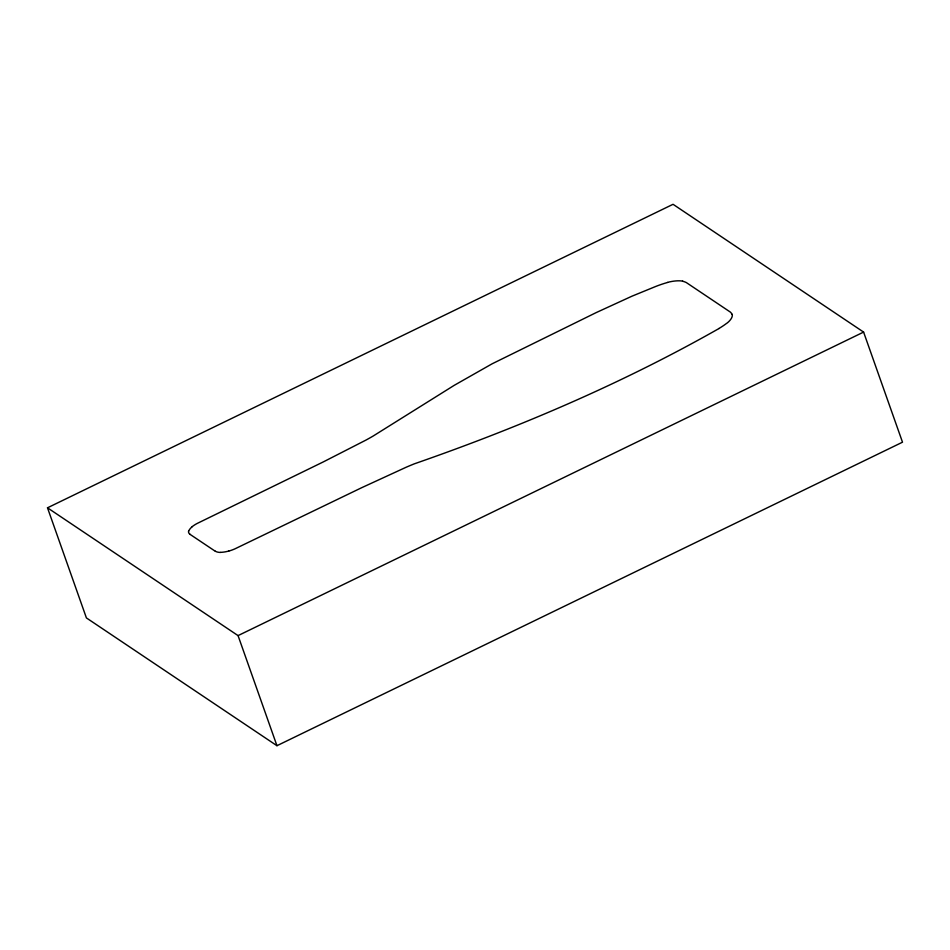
<?xml version="1.0" encoding="UTF-8"?>
<svg xmlns="http://www.w3.org/2000/svg" width="950" height="950" viewBox="0 0 950 950"><rect width="100%" height="100%" fill="white"/><g stroke="black" fill="none" stroke-linecap="round" stroke-linejoin="round"><path stroke-width="1.43" d="M188.789 530.955L188.908 530.658A17.824 6.935 -19.5 0 1 192.328 526.609M719.008 328.522C622.143 383.491 519.377 427.322 414.271 463.849A190.131 73.91 -19.5 0 0 406.386 467.139L361.629 487.73L234.888 548.874A18.145 7.054 -19.5 0 1 228.76 551.083M47.5 507.811L673.051 204.297L863.597 332.084L902.5 442.189L276.949 745.703L86.403 617.916L47.5 507.811L238.058 635.609L276.949 745.703M238.058 635.609L863.597 332.084M667.565 282.483L666.769 282.696A48.937 19.024 -19.5 0 0 656.058 286.33L631.976 296.186L596.22 312.586L492.195 363.767L454.254 385.32L372.97 436.157A190.131 73.91 -19.5 0 1 366.011 440.064L323.202 461.961L197.066 523.509A18.145 7.054 -19.5 0 0 192.268 526.609M220.756 552.342L221.208 552.318A17.824 6.935 -19.5 0 0 228.772 551.048M682.551 281.271L683.228 281.414A24.225 9.417 -19.5 0 1 684.404 281.758L685.556 282.209A57.451 22.337 -19.5 0 1 686.375 282.601L730.253 312.027A57.451 22.337 -19.5 0 1 730.799 312.55L731.393 313.262A24.225 9.417 -19.5 0 1 731.797 313.987L731.928 314.391M215.294 551.261L189.893 534.256M189.881 534.114A16.898 6.567 -19.5 0 1 188.599 531.003M667.589 282.364A24.415 9.488 -19.5 0 1 682.753 281.129M732.201 314.296A24.415 9.488 -19.5 0 1 727.653 322.644M727.023 323.048A48.937 19.024 -19.5 0 1 718.936 328.498M220.566 552.437A16.898 6.567 -19.5 0 1 215.389 551.214"/></g></svg>
